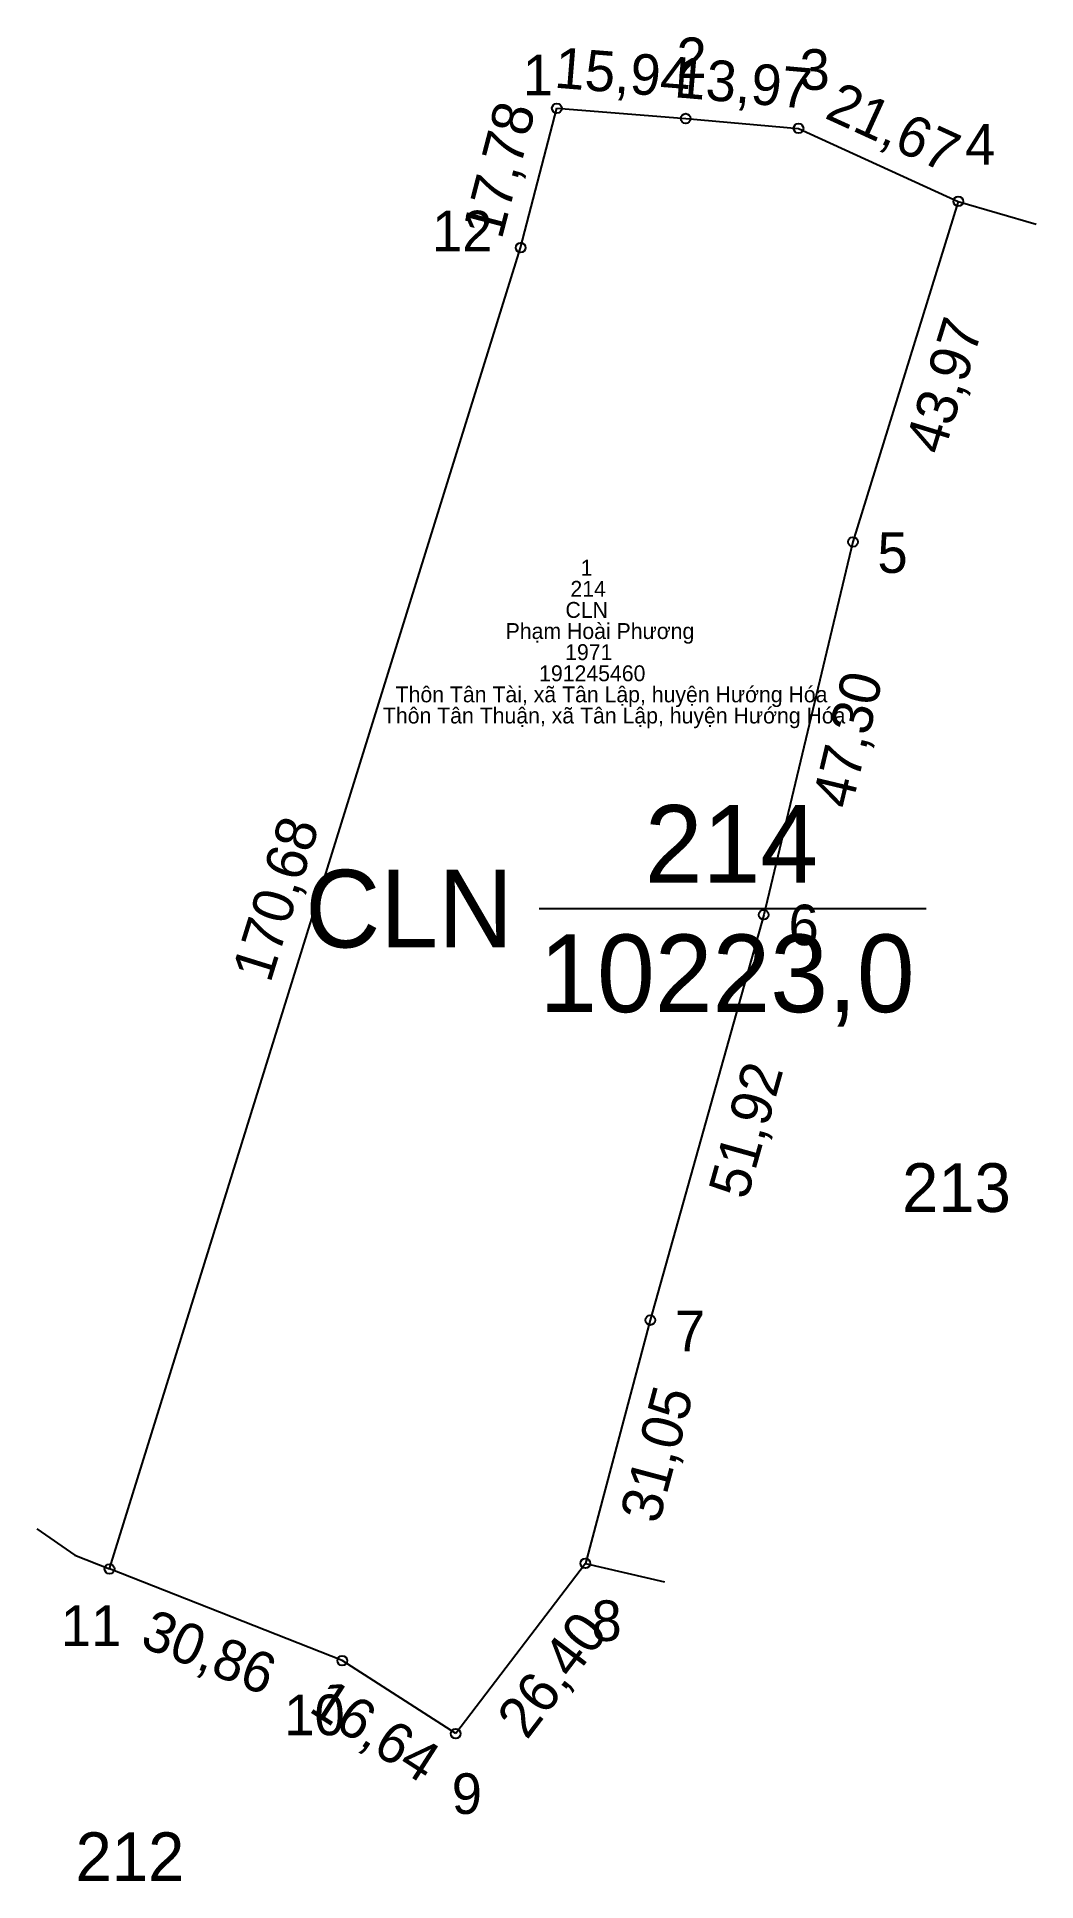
# Model space of a CAD drawing. Extents: x 546748 to 546872, y 1839783 to 1840010.
import ezdxf

# ---------------------------------------------------------------- set-up
doc = ezdxf.new("R2010")
doc.units = 0
for name, color, linetype in [('CanhThua', 7, 'Continuous'), ('ChieuDaiCanhThua', 7, 'Continuous'), ('Level 16', 7, 'Continuous'), ('MocDinhThua', 7, 'Continuous'), ('NhanDiaChinhThua', 7, 'Continuous'), ('NhanTuCan', 7, 'Continuous'), ('RauThua', 7, 'Continuous'), ('SoHieuDinhThua', 7, 'Continuous')]:
    doc.layers.add(name, color=color, linetype=linetype)

msp = doc.modelspace()

# ---------------------------------------------------------------- linework, layer by layer
at = {"layer": 'CanhThua'}
for p, q in [((546808.01, 1839984.28), (546812.48, 1840001.49)), ((546812.48, 1840001.49), (546828.37, 1840000.22)), ((546828.37, 1840000.22), (546842.29, 1839999)), ((546842.29, 1839999), (546862, 1839990)), ((546862, 1839990), (546849, 1839948)), ((546757.29, 1839821.31), (546808.01, 1839984.28)), ((546849, 1839948), (546838, 1839902)), ((546838, 1839902), (546824, 1839852)), ((546824, 1839852), (546816, 1839822)), ((546786, 1839810), (546757.29, 1839821.31)), ((546816, 1839822), (546800, 1839801)), ((546800, 1839801), (546786, 1839810))]:
    msp.add_line(p, q, dxfattribs=at)
at = {"layer": 'MocDinhThua'}
for centre in [(546812.48, 1840001.49), (546828.37, 1840000.22), (546842.29, 1839999), (546862, 1839990), (546808.01, 1839984.28), (546849, 1839948), (546838, 1839902), (546824, 1839852), (546757.29, 1839821.31), (546816, 1839822), (546786, 1839810), (546800, 1839801)]:
    msp.add_circle(centre, 0.601, dxfattribs=at)
at = {"layer": 'NhanDiaChinhThua'}
msp.add_line((546810.31, 1839902.76), (546858.03, 1839902.76), dxfattribs=at)
at = {"layer": 'RauThua'}
for p, q in [((546862, 1839990), (546871.6, 1839987.18)), ((546748.33, 1839826.25), (546753, 1839823)), ((546753, 1839823), (546757.29, 1839821.31)), ((546816, 1839822), (546825.76, 1839819.7))]:
    msp.add_line(p, q, dxfattribs=at)

# ---------------------------------------------------------------- texts
at = {"layer": 'ChieuDaiCanhThua'}
for s, rotation, p in [('15,94', 355.4205, (546812.07, 1840004.04)), ('13,97', 354.9901, (546826.98, 1840002.86)), ('21,67', 335.46, (546845.36, 1840000.35)), ('17,78', 75.4417, (546805.66, 1839985.19)), ('43,97', 72.8015, (546860.14, 1839958.56)), ('47,30', 76.5514, (546848.81, 1839914.9)), ('170,68', 72.713, (546777.12, 1839893.47)), ('51,92', 74.3578, (546835.93, 1839866.72)), ('31,05', 75.0686, (546825.04, 1839826.74)), ('30,86', 338.4979, (546760.89, 1839811.81)), ('26,40', 52.6961, (546808.77, 1839800.11)), ('16,64', 327.2648, (546781.71, 1839803.82))]:
    msp.add_text(s, height=5.012, rotation=rotation, dxfattribs=at).set_placement(p)
at = {"layer": 'Level 16'}
for s, height, p in [('1', 1.96, (546815.42, 1839943.84)), ('214', 1.959, (546814.15, 1839941.23)), ('CLN', 1.959, (546813.54, 1839938.63)), ('Phạm Hoài Phương', 1.959, (546806.16, 1839936.02)), ('1971', 1.959, (546813.5, 1839933.42)), ('191245460', 1.959, (546810.29, 1839930.81)), ('Thôn Tân Tài, xã Tân Lập, huyện Hướng Hóa', 1.959, (546792.59, 1839928.21)), ('Thôn Tân Thuận, xã Tân Lập, huyện Hướng Hóa', 1.959, (546791.02, 1839925.6))]:
    msp.add_text(s, height=height, dxfattribs=at).set_placement(p)
at = {"layer": 'NhanDiaChinhThua'}
for s, p in [('214', (546823.33, 1839905.95)), ('CLN', (546781.44, 1839897.97)), ('10223,0', (546810.31, 1839889.99))]:
    msp.add_text(s, height=9.579, dxfattribs=at).set_placement(p)
at = {"layer": 'NhanTuCan'}
for s, p in [('213', (546855.07, 1839865.34)), ('212', (546753.1, 1839782.8))]:
    msp.add_text(s, height=6.015, dxfattribs=at).set_placement(p)
at = {"layer": 'SoHieuDinhThua'}
for s, height, p in [('2', 5.01, (546827.24, 1840005.2)), ('1', 5.01, (546808.27, 1840003.07)), ('3', 5.01, (546842.42, 1840003.76)), ('4', 5.01, (546862.85, 1839994.54)), ('12', 5.012, (546797.07, 1839983.84)), ('5', 5.01, (546852.03, 1839944.17)), ('6', 5.01, (546841.06, 1839898.24)), ('7', 5.01, (546827.05, 1839848.17)), ('11', 5.012, (546751.29, 1839811.81)), ('8', 5.01, (546816.75, 1839812.42)), ('10', 5.012, (546778.85, 1839800.8)), ('9', 5.01, (546799.51, 1839791.09))]:
    msp.add_text(s, height=height, dxfattribs=at).set_placement(p)

doc.saveas('drawing.dxf')
